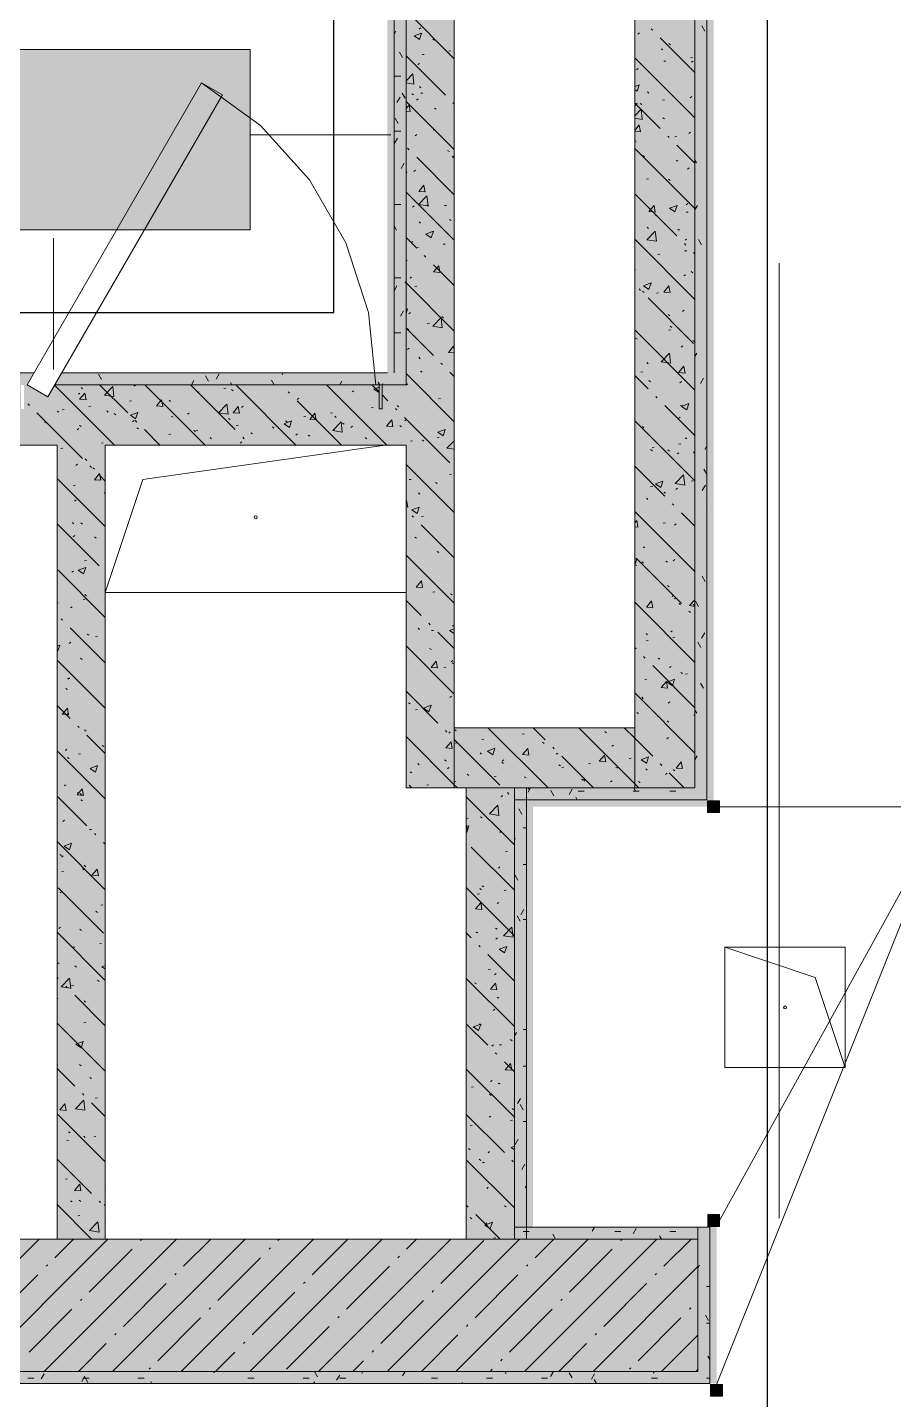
# Model space of a CAD drawing. Header units: millimetres. Extents: x -3817 to 677485, y -22715 to 103890.
# Drawn here: x 621496 to 622936, y 5590 to 7871 of the extents above; entities that cross this region are included whole.
import ezdxf

# ---------------------------------------------------------------- set-up
doc = ezdxf.new("R2010")
doc.units = ezdxf.units.MM
doc.layers.add('PDF _Геометрия', color=7, linetype='Continuous', true_color=0x1d1d1d)
doc.layers.add('PDF _Сплошная заливка', color=7, linetype='Continuous', true_color=0xffffff)

msp = doc.modelspace()

# ---------------------------------------------------------------- hatches: boundary and pattern name
at = {"layer": 'PDF _Сплошная заливка', "transparency": 33554559}
for points in [[(622105.5, 7296.9), (622125.5, 7296.9), (622125.5, 9536.9), (622105.5, 9536.9), (622105.5, 8799.9)], [(622605.5, 6606.9), (622605.5, 9556.9), (622505.5, 9556.9), (622505.5, 6606.9), (622542.8, 6606.9)], [(622080.5, 7176.9), (622125.5, 7176.9), (622125.5, 7276.9), (622085.5, 7276.9), (622085.5, 7236.9), (622080.5, 7236.9), (622080.5, 7276.9), (621541.6, 7276.9), (621530.1, 7256.9), (621495.5, 7276.9), (621490.5, 7276.9), (621490.5, 7236.9), (621485.5, 7236.9), (621485.5, 7276.9), (619745.5, 7276.9), (619745.5, 7176.9), (621820.1, 7176.9)], [(622542.8, 6586.9), (622625.5, 6586.9), (622625.5, 6606.9), (622305.5, 6606.9), (622305.5, 6586.9)], [(622610.5, 5856.9), (622610.5, 5876.9), (622305.5, 5876.9), (622305.5, 5856.9), (622542.8, 5856.9)], [(622610.5, 5636.9), (622610.5, 5856.9), (619260.5, 5856.9), (619260.5, 5636.9), (622542.8, 5636.9)], [(622610.5, 5616.9), (622610.5, 5636.9), (621331.3, 5636.9), (621331.3, 5626.9), (621351.3, 5616.9), (622542.8, 5616.9)]]:
    msp.add_hatch(color=256, dxfattribs=at).paths.add_polyline_path(points)
h = msp.add_hatch(color=256, dxfattribs=at)
h.paths.add_polyline_path([(621820.1, 7276.9), (622125.5, 7276.9), (622125.5, 7296.9), (621553.2, 7296.9), (621541.6, 7276.9)], flags=0)
h.paths.add_polyline_path([(621495.5, 7276.9), (621507, 7296.9), (619765.5, 7296.9), (619765.5, 7276.9), (621490.5, 7276.9)], flags=0)

# ---------------------------------------------------------------- linework, layer by layer
at = {"layer": 'PDF _Геометрия', "color": 9, "lineweight": 9, "true_color": 0xc0c0c0}
for points in [[(621920.8, 5616.9), (621351.3, 5616.9), (622610.5, 5616.9), (622630.5, 5616.9), (622630.5, 5876.9), (622610.5, 5876.9), (622610.5, 5636.9), (622610.5, 5856.9), (621625.5, 5856.9), (621625.5, 7176.9), (622085.5, 7176.9), (622125.5, 7176.9), (622125.5, 6606.9), (622205.5, 6606.9), (622205.5, 9556.9), (622505.5, 9556.9), (622505.5, 6606.9), (622305.5, 6606.9), (622305.5, 6586.9), (622625.5, 6586.9), (622625.5, 6606.9)], [(622105.5, 9525.9), (622105.5, 7296.9)]]:
    msp.add_lwpolyline(points, dxfattribs=at)
at = {"layer": 'PDF _Геометрия', "color": 7, "lineweight": 9}
for points in [[(622205.5, 9556.9), (622125.5, 9556.9), (621575.5, 9556.9), (622125.5, 9556.9), (622125.5, 9536.9), (622125.5, 7296.9), (622125.5, 7276.9)], [(622125.5, 7296.9), (622125.5, 9536.9)], [(622625.5, 6606.9), (622625.5, 9525.9)], [(622100, 7692.7), (621866.1, 7692.7)], [(621539.6, 7302.4), (621539.6, 7520.7)], [(621507, 7296.9), (619765.5, 7296.9)], [(622094.5, 7296.9), (621553.2, 7296.9)], [(622125.5, 6931.9), (621625.5, 6931.9), (621688, 7119.4), (622090.5, 7176.9)], [(622505.5, 6606.9), (622605.5, 6606.9)], [(622641.5, 5615.4), (623025.9, 6575.6), (622646.5, 5887.9)], [(622646.5, 6575.6), (623025.9, 6575.6)], [(622655.5, 6341.9), (622805.5, 6291.9), (622855.5, 6141.9)], [(621545.5, 5856.9), (621625.5, 5856.9)], [(621251.3, 5636.9), (621331.3, 5636.9), (622610.5, 5636.9), (621331.3, 5636.9), (621331.3, 5626.9)]]:
    msp.add_lwpolyline(points, dxfattribs=at)
at = {"layer": 'PDF _Геометрия', "color": 9, "lineweight": 9, "true_color": 0xc0c0c0}
for points in [[(622605.5, 6606.9), (622605.5, 9556.9)], [(622125.5, 7276.9), (622085.5, 7276.9), (621541.6, 7276.9)], [(621545.5, 5856.9), (620325.5, 5856.9), (620325.5, 7176.9), (621485.5, 7176.9), (621545.5, 7176.9)], [(622505.5, 6706.9), (622205.5, 6706.9), (622205.5, 6606.9), (622505.5, 6606.9)], [(622305.5, 5856.9), (622305.5, 6606.9), (622225.5, 6606.9), (622225.5, 5856.9)], [(622305.5, 6606.9), (622305.5, 5856.9), (622325.5, 5856.9), (622325.5, 6606.9)], [(622305.5, 5856.9), (622610.5, 5856.9), (622610.5, 5876.9), (622305.5, 5876.9)]]:
    msp.add_lwpolyline(points, close=True, dxfattribs=at)
at = {"layer": 'PDF _Геометрия', "color": 231, "lineweight": 30, "true_color": 0xff80c0}
for points in [[(622010.5, 9436.9), (619865.5, 9436.9), (619865.5, 7396.9), (622005.5, 7396.9), (622005.5, 9436.9)], [(623925.5, 2436.9), (623925.5, 9436.9), (622725.5, 9436.9), (622725.5, 5516.9), (621450.5, 5516.9), (621450.5, 2116.9), (622835, 2116.9)]]:
    msp.add_lwpolyline(points, dxfattribs=at)
at = {"layer": 'PDF _Геометрия', "color": 252, "lineweight": 9, "true_color": 0x878787}
for points in [[(622205.5, 7819), (622125.5, 7899)], [(622147.2, 7868.4), (622149.9, 7870.4)], [(622147.8, 7850.9), (622139, 7856.9), (622151.4, 7861.6)], [(622147.8, 7850.8), (622151.4, 7861.6)], [(622169.7, 7851.7), (622172.5, 7849.9)], [(622510.8, 7859.8), (622513.5, 7861.8)], [(622535.4, 7866.3), (622532.8, 7868.8)], [(622605.5, 7796.2), (622547.9, 7853.8)], [(622190.9, 7758.2), (622125.5, 7823.6)], [(622152.3, 7825.8), (622155.6, 7826.2)], [(622196.8, 7831.6), (622200.1, 7832.1)], [(622549.3, 7835.6), (622552.2, 7833.8)], [(622562.3, 7844.2), (622564.8, 7841.9)], [(622145, 7809.2), (622147.7, 7811.2)], [(622605.5, 7720.7), (622505.5, 7820.7)], [(622508.7, 7800.6), (622511.3, 7802.6)], [(622553.8, 7814.7), (622557.1, 7815.1)], [(622598.3, 7820.5), (622601.6, 7821)], [(622600, 7813.1), (622602.6, 7815.1)], [(622125.5, 7782.3), (622136.5, 7793.9)], [(622125.5, 7779), (622138.5, 7777)], [(622138.5, 7776.9), (622136.5, 7793.8)], [(622135.1, 7760.8), (622137.9, 7759)], [(622147.6, 7773), (622150, 7770.7)], [(622150, 7761.5), (622153.3, 7761.9)], [(622505.5, 7772.9), (622513.1, 7775.8)], [(622505.5, 7767.8), (622509.5, 7765.1)], [(622509.5, 7765), (622513.1, 7775.8)], [(622526.5, 7764.1), (622529, 7761.9)], [(622597.8, 7753.9), (622600.5, 7756)], [(622205.5, 7668.1), (622125.5, 7748.1)], [(622125.5, 7736.5), (622130.4, 7742.3)], [(622132.5, 7731.1), (622130.4, 7742.3)], [(622142.9, 7750), (622145.5, 7752.1)], [(622172.5, 7736.9), (622175.4, 7735.1)], [(622205.5, 7743.6), (622203.4, 7745.6)], [(622547.9, 7702.9), (622505.5, 7745.4)], [(622505.5, 7724), (622516, 7735)], [(622506.5, 7741.4), (622509.2, 7743.4)], [(622507, 7744.5), (622510.3, 7745)], [(622514.7, 7744.8), (622517.5, 7743)], [(622518, 7718.1), (622516, 7735)], [(622551.5, 7750.4), (622554.8, 7750.8)], [(622125.5, 7731.8), (622132.5, 7731.2)], [(622505.5, 7720.1), (622518, 7718.1)], [(622552.2, 7720.9), (622555, 7719.1)], [(622140.7, 7690.8), (622143.4, 7692.9)], [(622170.6, 7700.2), (622173.9, 7700.7)], [(622505.5, 7699.9), (622513, 7708.9)], [(622505.5, 7698.6), (622515, 7697.7)], [(622515, 7697.7), (622513, 7708.8)], [(622563, 7687.8), (622560.5, 7690.3)], [(622572.1, 7689.1), (622575.4, 7689.6)], [(622595.6, 7694.7), (622598.3, 7696.8)], [(622130.5, 7667.7), (622128, 7670.2)], [(622194.6, 7666.4), (622197.4, 7664.6)], [(622505.5, 7683.1), (622507, 7684.2)], [(622505.5, 7680.4), (622508.1, 7680.7)], [(622605.5, 7569.9), (622505.5, 7669.9)], [(622605.5, 7645.4), (622575.6, 7675.2)], [(622205.5, 7592.7), (622143.1, 7655.1)], [(622205.5, 7653.9), (622201.9, 7656.4), (622205.5, 7657.7)], [(622519.2, 7658), (622521.7, 7655.8)], [(622574.3, 7650.4), (622577.1, 7648.6)], [(622125.5, 7630.3), (622127.1, 7630.6)], [(622138.6, 7631.6), (622141.2, 7633.7)], [(622525.3, 7619), (622528.6, 7619.4)], [(622561.8, 7619), (622564.3, 7616.7)], [(622593.5, 7635.5), (622596.1, 7637.6)], [(622205.5, 7517.3), (622125.5, 7597.3)], [(622157.1, 7597.5), (622146.5, 7598.4), (622155.1, 7608.6)], [(622157.1, 7597.4), (622155.1, 7608.5)], [(622136.4, 7572.5), (622139.1, 7574.5)], [(622146.3, 7576.8), (622160.1, 7591.2)], [(622146.3, 7576.8), (622162.1, 7574.4)], [(622160, 7575.6), (622162.8, 7573.8)], [(622162.1, 7574.3), (622160.1, 7591.2)], [(622189.3, 7574.8), (622192.6, 7575.2)], [(622575.6, 7524.4), (622505.5, 7594.5)], [(622539.7, 7564), (622529.1, 7564.9), (622537.7, 7575.1)], [(622539.7, 7563.9), (622537.7, 7575.1)], [(622572.4, 7564.6), (622563.5, 7570.5), (622576, 7575.3)], [(622572.4, 7564.5), (622576, 7575.2)], [(622591.3, 7576.3), (622594, 7578.4)], [(622197.5, 7551.7), (622200.3, 7549.9)], [(622539.6, 7559.5), (622542.5, 7557.7)], [(622590.8, 7563.7), (622594.1, 7564.1)], [(622147, 7547.8), (622149.5, 7545.5)], [(622167.4, 7521.5), (622158.6, 7527.4), (622171, 7532.2)], [(622167.4, 7521.4), (622171.1, 7532.1)], [(622541.6, 7515.5), (622525.8, 7517.9), (622539.6, 7532.4)], [(622526, 7539), (622528.5, 7536.7)], [(622541.6, 7515.5), (622539.6, 7532.3)], [(622577.1, 7535.6), (622579.9, 7533.8)], [(622143.1, 7504.2), (622125.5, 7521.9)], [(622134.2, 7513.3), (622136.9, 7515.3)], [(622142.5, 7504.6), (622145.9, 7505.1)], [(622187, 7510.5), (622190.4, 7510.9)], [(622605.5, 7419), (622505.5, 7519)], [(622590.7, 7509.3), (622588.2, 7511.8)], [(622589.2, 7517.2), (622591.8, 7519.2)], [(622125.5, 7484.6), (622127.4, 7483.4)], [(622158.2, 7489.2), (622155.7, 7491.7)], [(622544, 7493.5), (622547.4, 7494)], [(622588.5, 7499.4), (622591.9, 7499.8)], [(622605.5, 7494.5), (622603.2, 7496.7)], [(622205.5, 7441.9), (622170.8, 7476.6)], [(622181.8, 7463.7), (622171.2, 7464.6), (622179.7, 7474.9)], [(622181.8, 7463.7), (622179.7, 7474.8)], [(622505.5, 7468.4), (622507.1, 7467.3)], [(622587, 7458), (622589.7, 7460)], [(622599.2, 7465.1), (622602, 7463.3)], [(622205.5, 7366.4), (622125.5, 7446.4)], [(622132.1, 7454.1), (622134.7, 7456.1)], [(622140.3, 7440.4), (622143.6, 7440.8)], [(622515.2, 7433.8), (622512.7, 7436.4)], [(622529.1, 7435.6), (622520.3, 7441.6), (622532.7, 7446.4)], [(622529.1, 7435.6), (622532.7, 7446.3)], [(622564.4, 7430.2), (622553.8, 7431.2), (622562.3, 7441.4)], [(622564.4, 7430.2), (622562.3, 7441.3)], [(622518.7, 7432.9), (622521.2, 7430.6)], [(622603.2, 7345.8), (622527.8, 7421.3)], [(622541.8, 7429.3), (622545.1, 7429.7)], [(622125.5, 7402.4), (622127.8, 7403.3)], [(622125.5, 7396.3), (622127.8, 7403.2)], [(622129.9, 7394.9), (622132.6, 7396.9)], [(622184.9, 7390.3), (622187.7, 7388.5)], [(622561.3, 7393.9), (622563.8, 7391.6)], [(622584.8, 7398.8), (622587.5, 7400.8)], [(622170.8, 7325.7), (622125.5, 7371)], [(622127.5, 7370.4), (622130.3, 7368.6)], [(622160.8, 7379.1), (622164.2, 7379.6)], [(622185.6, 7371.7), (622169.8, 7374.2), (622183.7, 7388.6)], [(622185.6, 7371.7), (622183.7, 7388.6)], [(622605.5, 7268.1), (622505.5, 7368.1)], [(622562.3, 7368), (622565.7, 7368.4)], [(622564.5, 7374.3), (622567.4, 7372.5)], [(622507.1, 7354.4), (622509.9, 7352.6)], [(622602, 7350.4), (622604.9, 7348.6)], [(622127.7, 7335.7), (622130.4, 7337.7)], [(622146.5, 7322.7), (622149, 7320.4)], [(622205.5, 7330.1), (622195.8, 7330.9), (622204.4, 7341.1)], [(622205.5, 7335.4), (622204.4, 7341.1)], [(622565.2, 7312.9), (622549.3, 7315.3), (622563.2, 7329.8)], [(622565.2, 7312.8), (622563.2, 7329.7)], [(622582.7, 7339.6), (622585.3, 7341.6)], [(622149.5, 7299.9), (622152.3, 7298.1)], [(622185.8, 7310.6), (622183.3, 7313.1)], [(622525.5, 7313.8), (622528, 7311.6)], [(622589.1, 7296.5), (622578.4, 7297.4), (622587, 7307.7)], [(622589.1, 7296.5), (622587, 7307.6)], [(621640.7, 7176.9), (621541.3, 7276.2)], [(621662.8, 7230.2), (621616.1, 7276.9)], [(621673.2, 7274.6), (621675.9, 7276.6)], [(621791.5, 7176.9), (621691.5, 7276.9)], [(621841.4, 7202.5), (621767, 7276.9)], [(621942.4, 7176.9), (621842.4, 7276.9)], [(622093.3, 7176.9), (621993.3, 7276.9)], [(622080.5, 7265.1), (622068.7, 7276.9)], [(622205.5, 7215.5), (622125.5, 7295.5)], [(622125.6, 7276.5), (622128.2, 7278.6)], [(622205.5, 7291), (622198.4, 7298.1)], [(622527.8, 7270.4), (622505.5, 7292.7)], [(622515.6, 7297.9), (622518.9, 7298.3)], [(622529.2, 7283.9), (622532, 7282.1)], [(622580.5, 7280.4), (622583.2, 7282.4)], [(621580.9, 7261.2), (621583.5, 7263.3)], [(621593.5, 7252), (621582.9, 7253), (621591.4, 7263.2)], [(621585.5, 7272.7), (621587.9, 7270.4)], [(621593.5, 7252), (621591.4, 7263.1)], [(621639.9, 7257.4), (621624.1, 7259.8), (621638, 7274.3)], [(621640, 7257.3), (621638, 7274.2)], [(621778.1, 7264.8), (621781.4, 7265.2)], [(621822.6, 7270.6), (621825.9, 7271.1)], [(621835.4, 7269.3), (621837.9, 7267)], [(621931.9, 7262.9), (621929.4, 7265.4)], [(621944.5, 7252.6), (621947.1, 7254.7)], [(622035.8, 7265.1), (622038.4, 7267.2)], [(622080.5, 7263.9), (622072.1, 7269.6), (622080.5, 7272.8)], [(622095.3, 7250.3), (622085.5, 7260.1)], [(622179.6, 7253.6), (622182.9, 7254.1)], [(622542.9, 7255.3), (622540.4, 7257.8)], [(621499.4, 7242.7), (621496.9, 7245.3)], [(621545.4, 7233.2), (621548.2, 7231.4)], [(621553.9, 7235.2), (621557.3, 7235.7)], [(621598.4, 7241.1), (621601.8, 7241.5)], [(621628.1, 7233.7), (621630.5, 7231.4)], [(621665.8, 7250), (621669.1, 7250.4)], [(621676, 7220.5), (621667.2, 7226.4), (621679.6, 7231.2)], [(621676, 7220.4), (621679.6, 7231.2)], [(621721, 7240.9), (621710.4, 7241.8), (621719, 7252)], [(621721, 7240.8), (621719, 7252)], [(621731.8, 7251.5), (621734.2, 7249.2)], [(621829.7, 7228), (621813.9, 7230.4), (621827.7, 7244.8)], [(621829.7, 7227.9), (621827.7, 7244.8)], [(621848.5, 7229.7), (621837.9, 7230.6), (621846.5, 7240.9)], [(621848.6, 7229.7), (621846.5, 7240.8)], [(621852.1, 7239.3), (621854.8, 7241.3)], [(622017.9, 7176.9), (621944.5, 7250.3)], [(622067.3, 7238.9), (622070.6, 7239.3)], [(622110.4, 7235.2), (622107.9, 7237.7)], [(622110.7, 7242.6), (622113.2, 7240.4)], [(622605.5, 7192.7), (622555.5, 7242.7)], [(622581.1, 7242.5), (622584.4, 7243)], [(622592, 7235.1), (622583.1, 7241.1), (622595.6, 7245.9)], [(622592, 7235.1), (622595.6, 7245.8)], [(621587.4, 7154.7), (621565.3, 7176.9), (621512, 7230.2)], [(621524.4, 7215.9), (621526.8, 7213.6)], [(621582.9, 7209.3), (621585.7, 7207.5)], [(621640.3, 7229.1), (621643.2, 7227.3)], [(621671, 7215.4), (621673.7, 7217.4)], [(621677.9, 7215.1), (621675.4, 7217.6)], [(621735.2, 7225.1), (621738.1, 7223.3)], [(621762.3, 7227.9), (621765, 7229.9)], [(621830.2, 7221.1), (621833, 7219.3)], [(621843.1, 7209.4), (621846.5, 7209.8)], [(621931.5, 7206.2), (621922.7, 7212.2), (621935.1, 7217)], [(621925.1, 7217.1), (621927.9, 7215.3)], [(621931.5, 7206.2), (621935.1, 7216.9)], [(621955.4, 7224.1), (621958.8, 7224.6)], [(621976.1, 7218.6), (621965.4, 7219.5), (621974, 7229.7)], [(621976.1, 7218.5), (621974, 7229.6)], [(621999.9, 7230), (622003.3, 7230.4)], [(622019.5, 7198.5), (622003.6, 7201), (622017.5, 7215.4)], [(622007, 7224.8), (622009.5, 7222.6)], [(622019.5, 7198.5), (622017.5, 7215.4)], [(622020, 7213.1), (622022.8, 7211.3)], [(622033.6, 7205.9), (622036.3, 7208)], [(622103.6, 7207.4), (622093, 7208.3), (622101.6, 7218.5)], [(622103.6, 7207.3), (622101.6, 7218.5)], [(622114.9, 7209.1), (622117.7, 7207.3)], [(622198.4, 7147.2), (622125.5, 7220.1), (622123, 7222.6)], [(622123.4, 7217.3), (622125.5, 7218.9), (622126.1, 7219.4)], [(622605.5, 7117.3), (622505.5, 7217.3)], [(622518.2, 7207.8), (622520.6, 7205.5)], [(622578.3, 7221.2), (622581, 7223.3)], [(621578.7, 7202), (621581.4, 7204.1)], [(621677.8, 7205.3), (621680.6, 7203.5)], [(621716.1, 7176.9), (621690.5, 7202.5)], [(621731.3, 7194.6), (621734.6, 7195.1)], [(621772.7, 7201.2), (621775.6, 7199.4)], [(621775.8, 7200.5), (621779.1, 7200.9)], [(621799.7, 7189.3), (621802.1, 7187)], [(621856.4, 7187.4), (621853.9, 7189.9)], [(621867.6, 7197.2), (621870.5, 7195.4)], [(621903.4, 7207), (621905.8, 7204.8)], [(621942.3, 7193.4), (621945, 7195.5)], [(621962.6, 7193.2), (621965.4, 7191.4)], [(622057.5, 7189.2), (622060.3, 7187.4)], [(622152.4, 7185.2), (622155.2, 7183.4)], [(622177.3, 7189.4), (622180.6, 7189.8)], [(622187.1, 7192), (622178.2, 7198), (622190.7, 7202.7)], [(622187.1, 7192), (622190.7, 7202.7)], [(622589.5, 7189), (622592.3, 7187.2)], [(621551.7, 7171), (621555, 7171.4)], [(621619, 7179.8), (621622.3, 7180.3)], [(621850, 7180.1), (621852.6, 7182.1)], [(622132.8, 7183.5), (622136.1, 7184)], [(622205.5, 7169.7), (622193.4, 7171.6), (622205.5, 7184.1)], [(622532, 7169.2), (622534.9, 7167.4)], [(622534.3, 7172.4), (622537.6, 7172.8)], [(622560.8, 7168.7), (622563.2, 7166.4)], [(622576.2, 7162), (622578.8, 7164.1)], [(622578.8, 7178.3), (622582.1, 7178.7)], [(622605.5, 7163.5), (622603.1, 7163.7), (622605.5, 7166.5)], [(621576.5, 7142.9), (621579.2, 7144.9)], [(621592.3, 7153.7), (621594.8, 7151.4)], [(621602.5, 7139.6), (621600, 7142.2)], [(622205.5, 7064.7), (622125.5, 7144.7)], [(622555.5, 7091.9), (622505.5, 7141.9)], [(621625.5, 7041.2), (621545.5, 7121.2)], [(621605, 7138.8), (621607.8, 7137)], [(621607.5, 7119.2), (621616.1, 7129.4)], [(621607.5, 7119.2), (621618.2, 7118.3)], [(621625.5, 7116.7), (621615.1, 7127.1)], [(621618.2, 7118.2), (621616.1, 7129.4)], [(622130.5, 7119.3), (622133.9, 7119.7)], [(622197.9, 7128.1), (622201.2, 7128.6)], [(622548.7, 7106.2), (622539.9, 7112.1), (622552.3, 7116.9)], [(622548.7, 7106.1), (622552.3, 7116.9)], [(622588.7, 7110.2), (622572.9, 7112.7), (622586.8, 7127.1)], [(622588.7, 7110.2), (622586.8, 7127.1)], [(622599.4, 7117), (622602.7, 7117.4)], [(621572.2, 7109.7), (621575.6, 7110.2)], [(621625.5, 7096.5), (621623.9, 7097.5), (621625.5, 7098.1)], [(622146, 7097.5), (622148.5, 7095.3)], [(622174.4, 7114.7), (622177.3, 7112.9)], [(622532, 7108.1), (622535.4, 7108.6)], [(622554.1, 7098.7), (622556.9, 7096.9)], [(622574, 7102.8), (622576.7, 7104.9)], [(621574.4, 7083.7), (621577, 7085.7)], [(622125.5, 7083.9), (622126.2, 7084.8)], [(622125.5, 7073.9), (622128.3, 7073.7)], [(622128.3, 7073.6), (622126.2, 7084.7)], [(622143.8, 7063.1), (622134.9, 7069), (622147.4, 7073.8)], [(622143.8, 7063), (622147.4, 7073.8)], [(622525, 7088.7), (622527.4, 7086.4)], [(622570.6, 7076.8), (622568, 7079.3)], [(622138.1, 7056.7), (622135.5, 7059.2)], [(622151.1, 7058), (622154.4, 7058.4)], [(622605.5, 6966.4), (622505.5, 7066.4)], [(622505.5, 7047.3), (622508.8, 7051.3)], [(622510.9, 7040.1), (622508.8, 7051.3)], [(622605.5, 7041.9), (622583.1, 7064.2)], [(621615.1, 6976.2), (621545.5, 7045.8)], [(621570.3, 7047.9), (621573.2, 7046.1)], [(621572.2, 7024.5), (621574.9, 7026.5)], [(621584.9, 7047.6), (621587.4, 7045.3)], [(622205.5, 6989.3), (622150.6, 7044.1)], [(622505.5, 7040.7), (622510.9, 7040.2)], [(622552.6, 7046.9), (622555.9, 7047.3)], [(622571.9, 7043.7), (622574.5, 7045.7)], [(621607.8, 7024), (621610.6, 7022.2)], [(622139.8, 7023.8), (622142.6, 7022)], [(622519.5, 7007.8), (622522.3, 7006)], [(621591, 6984.3), (621594.3, 6984.7)], [(622205.5, 6913.8), (622125.5, 6993.8)], [(622177.3, 7000), (622180.1, 6998.2)], [(622505.5, 6986.6), (622509, 6988)], [(622505.5, 6977.2), (622509, 6987.9)], [(622583.1, 6913.3), (622507.7, 6988.8)], [(622517.6, 6982.6), (622520.1, 6980.3)], [(622557, 6983.9), (622559.8, 6982.1)], [(622569.7, 6984.5), (622572.4, 6986.5)], [(621625.5, 6890.3), (621545.5, 6970.3)], [(621570.1, 6965.3), (621572.7, 6967.3)], [(621589.5, 6962.6), (621580.6, 6968.6), (621593.1, 6973.4)], [(621589.5, 6962.6), (621593.1, 6973.3)], [(622505.8, 6976.8), (622509.2, 6977.2)], [(622152.9, 6939.9), (622142.3, 6940.8), (622150.9, 6951.1)], [(622152.9, 6939.9), (622150.9, 6951)], [(622205, 6934.7), (622205.5, 6935.1)], [(622560.2, 6943.6), (622562.7, 6941.3)], [(621545.5, 6914.3), (621547.5, 6914.6)], [(621588.7, 6920), (621592, 6920.4)], [(621591.8, 6928.5), (621594.2, 6926.2)], [(622150.6, 6893.2), (622125.5, 6918.4)], [(622169.8, 6932.5), (622173.2, 6933)], [(622199.3, 6929.5), (622202.2, 6927.7)], [(622605.5, 6815.5), (622505.5, 6915.5)], [(622535.5, 6906.4), (622524.9, 6907.4), (622533.5, 6917.6)], [(622535.5, 6906.4), (622533.5, 6917.5)], [(622567.5, 6925.3), (622570.2, 6927.3)], [(622571.3, 6921.4), (622574.7, 6921.9)], [(622579, 6913.4), (622581.8, 6911.6)], [(622605.5, 6908.7), (622596.5, 6910.1), (622605.5, 6919.4)], [(622605.5, 6909.8), (622602.7, 6911.6), (622605.5, 6912.7)], [(621567.9, 6906.1), (621570.5, 6908.1)], [(622598.2, 6898.3), (622595.7, 6900.8)], [(621554.7, 6885.7), (621552.2, 6888.2)], [(621625.5, 6814.9), (621567.3, 6873.1)], [(622145.5, 6872.4), (622147.9, 6870.1)], [(622165.7, 6878.1), (622163.2, 6880.7)], [(622167.6, 6868.3), (622170.9, 6868.7)], [(622205.5, 6838.4), (622178.3, 6865.6)], [(622205.5, 6863.4), (622197.8, 6868.5), (622205.5, 6871.5)], [(622202.8, 6875.5), (622205.5, 6877.6)], [(622565.4, 6866.1), (622568, 6868.1)], [(621545.5, 6842.8), (621549.8, 6844.4)], [(621546.2, 6833.6), (621549.8, 6844.4)], [(621565.7, 6846.9), (621568.4, 6849)], [(621595.2, 6862.7), (621598.1, 6860.9)], [(621609.3, 6858.7), (621612.6, 6859.2)], [(622125.5, 6862.7), (622126.4, 6862.8)], [(622205.5, 6762.9), (622125.5, 6842.9)], [(622524.4, 6863.5), (622526.9, 6861.3)], [(622524.6, 6851.3), (622527.9, 6851.7)], [(622569.1, 6857.1), (622572.4, 6857.6)], [(621545.5, 6834.2), (621546.2, 6833.7)], [(621584.4, 6822.4), (621586.9, 6820.2)], [(622164.7, 6838.6), (622167.6, 6836.8)], [(622507.7, 6837.9), (622505.5, 6840.1)], [(622522.8, 6822.8), (622520.3, 6825.3)], [(622544.4, 6822.6), (622547.2, 6820.8)], [(621625.5, 6739.4), (621545.5, 6819.4)], [(622177.6, 6806.2), (622167, 6807.1), (622175.6, 6817.3)], [(622177.6, 6806.1), (622175.6, 6817.3)], [(622188.1, 6807), (622191.5, 6807.4)], [(622200.6, 6816.3), (622203.3, 6818.4)], [(622202.2, 6814.7), (622205, 6812.9)], [(622605.5, 6740.1), (622535.4, 6810.3)], [(622563.2, 6806.9), (622565.9, 6808.9)], [(622581.9, 6798.7), (622584.7, 6796.9)], [(621562.5, 6788.6), (621565.8, 6789)], [(621563.6, 6787.7), (621566.2, 6789.8)], [(622522.3, 6787), (622525.6, 6787.5)], [(622560.2, 6772.7), (622549.6, 6773.6), (622558.1, 6783.8)], [(622560.2, 6772.6), (622558.1, 6783.8)], [(622568.3, 6776.7), (622559.5, 6782.7), (622571.9, 6787.5)], [(622568.3, 6776.7), (622571.9, 6787.4)], [(622589.7, 6795.9), (622593, 6796.3)], [(621559.9, 6772.3), (621562.7, 6770.5)], [(622178.3, 6714.7), (622125.5, 6767.5)], [(622198.5, 6757.1), (622201.1, 6759.2)], [(622605.5, 6664.7), (622505.5, 6764.7)], [(622517.1, 6757.5), (622519.6, 6755.2)], [(621567.3, 6722.2), (621545.5, 6744.1)], [(621564.6, 6728.2), (621554, 6729.2), (621562.6, 6739.4)], [(621561.4, 6728.5), (621564.1, 6730.6)], [(621564.6, 6728.2), (621562.6, 6739.3)], [(622129.4, 6748.2), (622132.2, 6746.4)], [(622141.4, 6736.9), (622144.7, 6737.3)], [(622163.4, 6733.6), (622154.6, 6739.6), (622167, 6744.4)], [(622163.4, 6733.6), (622167, 6744.3)], [(622509, 6732.2), (622511.8, 6730.4)], [(622561, 6747.7), (622563.7, 6749.7)], [(621582.4, 6707.2), (621579.9, 6709.7)], [(622361.5, 6606.9), (622261.5, 6706.9)], [(622356.8, 6687), (622337, 6706.9)], [(622512.4, 6606.9), (622505.5, 6613.8), (622412.4, 6706.9)], [(622535.4, 6659.4), (622505.5, 6689.3), (622487.9, 6706.9)], [(622542.9, 6725.8), (622546.2, 6726.2)], [(622559.7, 6718.4), (622562.2, 6716.2)], [(622603.9, 6728.2), (622605.5, 6727.2)], [(621591.2, 6703.4), (621593.7, 6701.1)], [(621625.5, 6664.1), (621594.9, 6694.6)], [(622210.7, 6606.9), (622205.5, 6612.1), (622125.5, 6692.1)], [(622193.4, 6699.6), (622190.9, 6702.1)], [(622202.3, 6672.4), (622191.7, 6673.4), (622200.2, 6683.6)], [(622196.3, 6698), (622199, 6700)], [(622202.3, 6672.4), (622200.2, 6683.5)], [(622206, 6704.1), (622208.5, 6701.8)], [(622281.4, 6611.6), (622206, 6687)], [(622251.4, 6687.4), (622254.7, 6687.8)], [(622318.7, 6696.3), (622322.1, 6696.7)], [(622456, 6700.6), (622458.5, 6698.4)], [(622558.9, 6688.5), (622561.5, 6690.6)], [(621625.5, 6588.6), (621545.5, 6668.6)], [(621559.2, 6669.3), (621561.9, 6671.4)], [(621581.2, 6663.1), (621584.6, 6663.6)], [(621620.2, 6677.4), (621623, 6675.6)], [(622206.9, 6681.5), (622210.2, 6682)], [(622248.6, 6665), (622251.1, 6662.8)], [(622269.5, 6662), (622260.7, 6668), (622273.1, 6672.8)], [(622269.5, 6662), (622273.1, 6672.7)], [(622329.8, 6661.3), (622319.2, 6662.2), (622327.8, 6672.4)], [(622329.8, 6661.2), (622327.8, 6672.4)], [(622352.3, 6682.8), (622354.8, 6680.6)], [(622371.9, 6672), (622369.4, 6674.5)], [(622375.2, 6662.7), (622377.9, 6664.7)], [(622457.3, 6650.1), (622446.7, 6651.1), (622455.3, 6661.3)], [(622457.3, 6650.1), (622455.3, 6661.2)], [(622467.6, 6676), (622470.3, 6678)], [(621562.7, 6657.6), (621565.6, 6655.7)], [(621609.1, 6633.2), (621600.2, 6639.1), (621612.7, 6643.9)], [(621609.1, 6633.1), (621612.7, 6643.9)], [(622144.9, 6647.2), (622147.4, 6645)], [(622189.6, 6653.4), (622192.5, 6651.6)], [(622194.2, 6638.8), (622196.8, 6640.8)], [(622284.6, 6649.4), (622287.4, 6647.6)], [(622285.4, 6651.3), (622288.1, 6653.3)], [(622379.5, 6645.3), (622382.3, 6643.5)], [(622384.3, 6640.9), (622387.6, 6641.3)], [(622437, 6606.9), (622384.5, 6659.4)], [(622428.8, 6646.8), (622432.1, 6647.2)], [(622474.4, 6641.3), (622477.2, 6639.5)], [(622496.1, 6655.6), (622499.4, 6656.1)], [(622525, 6647.8), (622516.2, 6653.8), (622528.7, 6658.5)], [(622523.9, 6638.4), (622526.4, 6636.1)], [(622525.1, 6647.7), (622528.7, 6658.5)], [(622550.4, 6644.3), (622547.9, 6646.8)], [(622584.9, 6639), (622574.2, 6639.9), (622582.8, 6650.1)], [(622584.9, 6638.9), (622582.8, 6650.1)], [(622132.2, 6633.5), (622135, 6631.7)], [(622204.6, 6617.3), (622205.5, 6617.4), (622207.9, 6617.7)], [(622227.1, 6629.5), (622230, 6627.7)], [(622272, 6626.1), (622275.3, 6626.6)], [(622322, 6625.5), (622324.9, 6623.7)], [(622417, 6621.5), (622419.8, 6619.7)], [(622420.2, 6620.6), (622422.7, 6618.3)], [(622465.4, 6616.8), (622468.1, 6618.9)], [(622511.9, 6617.4), (622514.7, 6615.6)], [(622556.7, 6629.3), (622559.4, 6631.4)], [(622587.9, 6606.9), (622563, 6631.7)], [(622569.3, 6637.3), (622572.1, 6635.5)], [(621594.9, 6543.7), (621545.5, 6593.2)], [(621557.1, 6610.2), (621559.7, 6612.2)], [(621589.3, 6594.5), (621578.7, 6595.4), (621587.3, 6605.6)], [(621579, 6598.9), (621582.3, 6599.3)], [(621583.9, 6597.3), (621586.4, 6595)], [(621589.3, 6594.4), (621587.3, 6605.6)], [(622135.3, 6606.9), (622130.5, 6611.6)], [(622160.1, 6611.4), (622163.4, 6611.8)], [(622305.5, 6512.1), (622225.5, 6592.1)], [(622283.3, 6592.1), (622285.9, 6594.1)], [(622296.5, 6596.5), (622294, 6599)], [(621584.8, 6587), (621587.6, 6585.2)], [(622279.9, 6561.2), (622264.1, 6563.7), (622278, 6578.1)], [(622279.9, 6561.2), (622278, 6578.1)], [(621554.9, 6551), (621557.6, 6553)], [(622225.5, 6556), (622228.5, 6556.4)], [(622227, 6538.6), (622225.5, 6546.8)], [(622249.2, 6559), (622252, 6557.2)], [(621599.5, 6537.6), (621602.9, 6538)], [(621610, 6528.6), (621607.5, 6531.1)], [(622225.5, 6542.2), (622229.9, 6543.9)], [(622225.5, 6538.8), (622227, 6538.7)], [(622225.5, 6533.6), (622226.3, 6533.1)], [(622226.3, 6533.1), (622229.9, 6543.8)], [(622281.1, 6532.9), (622283.8, 6535)], [(621625.5, 6437.7), (621545.5, 6517.7)], [(621565.8, 6504.2), (621557, 6510.2), (621569.4, 6515)], [(621565.8, 6504.2), (621569.4, 6514.9)], [(621625.5, 6513.2), (621622.6, 6516.1)], [(622305.5, 6436.7), (622233.6, 6508.5)], [(622290.7, 6500.7), (622294, 6501.1)], [(621550.2, 6496.2), (621553, 6494.4)], [(621552.8, 6491.8), (621555.4, 6493.8)], [(621590.7, 6478.2), (621593.2, 6475.9)], [(621552.8, 6467.5), (621556.1, 6467.9)], [(621587.7, 6472.3), (621590.5, 6470.5)], [(621614, 6460.7), (621603.4, 6461.7), (621611.9, 6471.9)], [(621614, 6460.7), (621611.9, 6471.8)], [(622279, 6473.7), (622281.6, 6475.8)], [(621622.6, 6365.2), (621547.2, 6440.6)], [(621550.6, 6432.6), (621553.3, 6434.6)], [(622305.5, 6361.2), (622225.5, 6441.2)], [(622248.1, 6439.9), (622250.6, 6437.6)], [(622252, 6444.2), (622254.9, 6442.4)], [(622288.4, 6436.4), (622291.8, 6436.8)], [(621618.3, 6412.1), (621621.6, 6412.6)], [(622251.6, 6405), (622241, 6405.9), (622249.6, 6416.1)], [(622243.9, 6430.5), (622247.3, 6431)], [(622251.6, 6404.9), (622249.6, 6416)], [(622276.8, 6414.5), (622279.5, 6416.6)], [(621609.7, 6401.8), (621612.5, 6400)], [(621625.5, 6286.8), (621545.5, 6366.8)], [(621548.4, 6373.4), (621551.1, 6375.4)], [(621583.4, 6372.1), (621585.8, 6369.9)], [(622233.6, 6357.6), (622225.5, 6365.8)], [(622241.7, 6366.3), (622245, 6366.7)], [(622274.1, 6373.7), (622276.9, 6371.9)], [(622303.5, 6358.6), (622287.7, 6361), (622301.5, 6375.5)], [(622303.5, 6358.5), (622301.5, 6375.4)], [(621571.5, 6342), (621574.8, 6342.4)], [(621616, 6347.9), (621619.4, 6348.3)], [(622248.7, 6342.6), (622246.2, 6345.1)], [(622274.6, 6355.3), (622277.3, 6357.4)], [(622289.1, 6332.6), (622280.3, 6338.6), (622292.7, 6343.3)], [(622289.1, 6332.5), (622292.7, 6343.3)], [(622305.5, 6285.8), (622261.3, 6330)], [(621546.3, 6314.2), (621548.9, 6316.3)], [(621575.1, 6310.9), (621577.9, 6309.1)], [(621625.5, 6305.9), (621619.9, 6309.7), (621625.5, 6311.8)], [(622262.2, 6305), (622265.6, 6305.4)], [(622272.5, 6296.2), (622275.1, 6298.2)], [(621547.2, 6289.8), (621545.5, 6291.5)], [(621568.1, 6273.7), (621552.2, 6276.1), (621566.1, 6290.6)], [(621562.3, 6274.7), (621559.7, 6277.2)], [(621568.1, 6273.6), (621566.1, 6290.5)], [(621569.3, 6277.7), (621572.6, 6278.2)], [(621612.6, 6287.1), (621615.4, 6285.3)], [(622305.5, 6210.3), (622225.5, 6290.3)], [(622239.5, 6282.9), (622242.3, 6281.1)], [(622276.3, 6271.2), (622265.7, 6272.1), (622274.2, 6282.4)], [(622276.3, 6271.2), (622274.2, 6282.3)], [(621545.5, 6256.1), (621546.8, 6257.1)], [(621625.5, 6211.5), (621574.8, 6262.1)], [(621590.2, 6253.1), (621592.7, 6250.8)], [(622277, 6259), (622279.8, 6257.2)], [(622270.3, 6237), (622273, 6239)], [(621625.5, 6136), (621545.5, 6216)], [(621589.8, 6216.5), (621593.1, 6216.9)], [(622261.3, 6179.1), (622225.5, 6214.9)], [(622245.9, 6203.7), (622237, 6209.6), (622249.5, 6214.4)], [(622245.9, 6203.6), (622249.5, 6214.3)], [(622247.6, 6214.7), (622250.1, 6212.5)], [(621585.4, 6174.8), (621576.6, 6180.8), (621589, 6185.5)], [(621585.4, 6174.7), (621589, 6185.5)], [(622299, 6188.5), (622301.8, 6186.7)], [(622268.1, 6177.8), (622270.8, 6179.8)], [(622276.4, 6164), (622273.8, 6166.5)], [(622281, 6179.5), (622284.3, 6180)], [(621545.5, 6146.7), (621546.4, 6146.8)], [(621574.8, 6111.2), (621545.5, 6140.6)], [(621582.8, 6147), (621585.3, 6144.7)], [(622305.5, 6059.4), (622225.5, 6139.5)], [(622305.5, 6134.9), (622288.9, 6151.5)], [(622301, 6137.5), (622290.3, 6138.4), (622298.9, 6148.6)], [(622301, 6137.4), (622298.9, 6148.6)], [(621600, 6125.7), (621602.8, 6123.9)], [(622266, 6118.6), (622268.6, 6120.6)], [(622278.7, 6115.3), (622282, 6115.7)], [(621589.9, 6096.1), (621587.4, 6098.7)], [(621608.6, 6091), (621611.9, 6091.4)], [(621625.4, 6107.9), (621625.5, 6107.9)], [(622234.2, 6109.4), (622237.5, 6109.8)], [(622264.4, 6097.6), (622267.2, 6095.8)], [(621560.5, 6070.7), (621549.8, 6071.6), (621558.4, 6081.8)], [(621560.5, 6070.6), (621558.4, 6081.8)], [(621591.6, 6071.1), (621575.8, 6073.5), (621589.7, 6087.9)], [(621591.6, 6071), (621589.7, 6087.9)], [(621625.5, 6060.6), (621602.5, 6083.6)], [(622301.9, 6073.8), (622304.7, 6072)], [(621625.5, 5985.1), (621545.5, 6065.1)], [(621545.5, 6056.5), (621545.8, 6056.6)], [(621545.5, 6055.6), (621545.8, 6056.5)], [(622288.9, 6000.6), (622225.5, 6064.1)], [(622231.9, 6045.1), (622235.3, 6045.6)], [(622263.8, 6059.4), (622266.5, 6061.4)], [(622299.3, 6054), (622302.6, 6054.4)], [(621564.6, 6035.3), (621567.4, 6033.5)], [(621589.7, 6027.9), (621592.1, 6025.7)], [(621606.3, 6026.7), (621609.6, 6027.2)], [(621561.8, 6020.9), (621565.1, 6021.3)], [(622229, 6007.3), (622231.8, 6005.5)], [(622261.7, 6000.2), (622264.3, 6002.3)], [(622305.5, 6005.4), (622299.9, 6009.1), (622305.5, 6011.2)], [(621602.5, 5932.7), (621545.5, 5989.7)], [(622305.5, 5908.6), (622225.5, 5988.6)], [(622247.1, 5989.6), (622249.5, 5987.3)], [(622252.5, 5983.9), (622255.8, 5984.3)], [(622304, 5985.5), (622301.5, 5988)], [(621559.5, 5956.6), (621562.8, 5957.1)], [(621585.1, 5936.9), (621574.5, 5937.9), (621583.1, 5948.1)], [(621585.1, 5936.9), (621583.1, 5948)], [(621624.9, 5940.5), (621625.5, 5940.1)], [(622259.5, 5941), (622262.2, 5943.1)], [(621602.8, 5856.9), (621545.5, 5914.2)], [(621567.5, 5920.6), (621570.3, 5918.8)], [(621582.3, 5921.8), (621584.8, 5919.6)], [(621617.6, 5917.6), (621615.1, 5920.1)], [(621623.5, 5913.2), (621625.5, 5914.7)], [(622228.6, 5910.1), (622226.1, 5912.6)], [(622289.3, 5912.4), (622292.1, 5910.6)], [(621580.1, 5895.4), (621583.4, 5895.8)], [(621615.2, 5868.4), (621599.4, 5870.9), (621613.2, 5885.3)], [(621615.2, 5868.4), (621613.2, 5885.3)], [(622231.9, 5892.5), (622234.7, 5890.7)], [(622281.8, 5856.9), (622241.2, 5897.5)], [(622265.5, 5874.2), (622256.6, 5880.2), (622269.1, 5885)], [(622265.5, 5874.2), (622269.1, 5884.9)], [(621624.9, 5882.8), (621625.5, 5882.3)], [(622257.3, 5881.8), (622260, 5883.9)], [(622271.2, 5858.4), (622274.6, 5858.8)]]:
    msp.add_lwpolyline(points, dxfattribs=at)
at = {"layer": 'PDF _Геометрия', "color": 253, "lineweight": 9, "true_color": 0x9b9b9b}
for points in [[(622622.3, 7865.1), (622617.3, 7873.8)], [(622108.3, 7864.9), (622105.5, 7860)], [(622119.7, 7821.3), (622114.7, 7830)], [(622106.6, 7790), (622116.6, 7790)], [(622624.7, 7790), (622625.5, 7790)], [(622115.4, 7755.2), (622110.3, 7746.5)], [(622123.8, 7753.3), (622118.8, 7762)], [(622112.6, 7711.6), (622107.6, 7720.3)], [(622624.7, 7729), (622625.5, 7729)], [(622111.3, 7687.2), (622106.2, 7678.5)], [(622106.6, 7698.5), (622116.6, 7698.5)], [(622122.4, 7645.5), (622117.4, 7636.8)], [(622608.2, 7645.8), (622605.5, 7650.5)], [(622624.7, 7637.6), (622625.5, 7637.6)], [(622105.6, 7601.9), (622105.5, 7602.1)], [(622106.6, 7576.6), (622116.6, 7576.6)], [(622609.8, 7575.3), (622605.5, 7567.8)], [(622109.7, 7533.9), (622105.5, 7541.2)], [(622616.4, 7509.7), (622611.3, 7518.4)], [(622110.2, 7441.4), (622105.5, 7433.3)], [(622106.6, 7454.7), (622116.6, 7454.7)], [(622125.5, 7445.6), (622123.9, 7448.2)], [(622624.7, 7454.7), (622625.5, 7454.7)], [(622121.3, 7399.8), (622116.3, 7391.1)], [(622624.7, 7393.7), (622625.5, 7393.7)], [(622106.6, 7363.3), (622116.6, 7363.3)], [(622608.7, 7329.6), (622605.5, 7323.9)], [(622624.7, 7302.3), (622625.5, 7302.3)], [(621619.3, 7286), (621614.2, 7294.7)], [(621773, 7284.2), (621768.8, 7276.9)], [(621797, 7283), (621792, 7291.7)], [(621814.6, 7295.3), (621809.6, 7286.6)], [(621835.7, 7276.9), (621833.6, 7280.6)], [(621906.1, 7276.9), (621901.6, 7284.6)], [(621921.1, 7296.9), (621919.3, 7293.7)], [(622018.7, 7283.1), (622015.2, 7276.9)], [(622082.1, 7276.9), (622079.3, 7281.6)], [(622086.8, 7279), (622085.6, 7276.9)], [(622619.9, 7287.9), (622614.9, 7279.2)], [(622625.5, 7175.7), (622621.9, 7169.6)], [(622625.5, 7128.2), (622620.6, 7136.6)], [(622624.7, 7119.4), (622625.5, 7119.4)], [(622622.9, 7110.2), (622617.8, 7101.5)], [(622625.5, 7067.2), (622624.7, 7068.6)], [(622624.7, 7058.5), (622625.5, 7058.5)], [(622622.6, 6950.2), (622617.6, 6958.9)], [(622624.7, 6967), (622625.5, 6967)], [(622611.5, 6908.6), (622606.5, 6917.3)], [(622615.6, 6840.5), (622610.5, 6849.2)], [(622621.8, 6864.5), (622616.7, 6855.8)], [(622619.6, 6772.5), (622614.6, 6781.2)], [(622624.7, 6784.1), (622625.5, 6784.1)], [(622608.5, 6730.9), (622605.5, 6736.1)], [(622624.7, 6723.2), (622625.5, 6723.2)], [(622609.5, 6660.4), (622605.5, 6653.4)], [(622624.7, 6631.7), (622625.5, 6631.7)], [(622329.3, 6604.9), (622328.1, 6606.9)], [(622332.2, 6606.9), (622328.3, 6600)], [(622370.9, 6593.7), (622365.9, 6602.4)], [(622401.3, 6604.6), (622396.3, 6595.9)], [(622411.4, 6601.3), (622421.4, 6601.3)], [(622502.8, 6601.3), (622512.9, 6601.3)], [(622507, 6601.9), (622504.1, 6606.9)], [(622563.8, 6601.3), (622573.8, 6601.3)], [(622318.1, 6563.2), (622313.1, 6571.9)], [(622410.1, 6586.9), (622407.5, 6591.3)], [(622307, 6521.6), (622305.5, 6524.2)], [(622319.9, 6540.3), (622325.5, 6540.3)], [(622319.9, 6479.3), (622325.5, 6479.3)], [(622311.1, 6453.6), (622306, 6462.3)], [(622315.1, 6385.5), (622310.1, 6394.2)], [(622321.1, 6404.6), (622316, 6395.9)], [(622319.9, 6387.9), (622325.5, 6387.9)], [(622319.9, 6205), (622325.5, 6205)], [(622308.8, 6200.5), (622305.5, 6194.7)], [(622319.9, 6144.1), (622325.5, 6144.1)], [(622315.9, 6090.8), (622310.9, 6082.1)], [(622320.3, 6071.8), (622315.3, 6080.5)], [(622319.9, 6052.6), (622325.5, 6052.6)], [(622311.8, 6022.8), (622306.8, 6014.1)], [(622323, 5981.2), (622317.9, 5972.5)], [(622325.5, 5940.9), (622323.5, 5944.4)], [(622330, 5869.7), (622319.9, 5869.7), (622325.5, 5869.7)], [(622374, 5856.9), (622369.2, 5865.2)], [(622438.7, 5876.9), (622434.7, 5869.9)], [(622472.3, 5869.7), (622482.4, 5869.7)], [(622507.7, 5874.5), (622502.7, 5865.8)], [(622550, 5856.9), (622546.9, 5862.2)], [(622563.8, 5869.7), (622573.8, 5869.7)], [(622613.3, 5813.5), (622610.5, 5808.6)], [(622624.7, 5778.3), (622630.5, 5778.3)], [(622628.1, 5721.5), (622623.1, 5730.2)], [(622624.7, 5717.3), (622630.5, 5717.3)], [(622630.5, 5656.5), (622627.2, 5662.2)], [(621807.4, 5636.9), (621806, 5634.5)], [(621978.3, 5627.9), (621973.2, 5636.6)], [(622053.8, 5636.9), (622051.8, 5633.4)], [(622124.2, 5636.9), (622119.8, 5629.3)], [(622292, 5633.1), (622289.8, 5636.9)], [(622370.5, 5636.9), (622365.5, 5628.2)], [(622401.7, 5626), (622396.7, 5634.7)], [(622537.8, 5634.2), (622536.2, 5636.9)], [(621497, 5625.9), (621507, 5625.9)], [(621523.7, 5633.1), (621518.7, 5624.4)], [(621591.7, 5629.1), (621586.7, 5620.3)], [(621588.4, 5625.9), (621598.5, 5625.9)], [(621596.5, 5618.6), (621591.4, 5627.3)], [(621679.9, 5625.9), (621689.9, 5625.9)], [(621703.1, 5616.9), (621701.1, 5620.3)], [(621862.7, 5625.9), (621872.8, 5625.9)], [(621879, 5616.9), (621878.8, 5617.3)], [(621954.2, 5625.9), (621964.2, 5625.9)], [(621973.5, 5619.8), (621971.8, 5616.9)], [(622015.2, 5630.9), (622010.1, 5622.2)], [(622015.1, 5625.9), (622025.2, 5625.9)], [(622167.5, 5625.9), (622177.6, 5625.9)], [(622219.3, 5618.7), (622218.2, 5616.9)], [(622259, 5625.9), (622269, 5625.9)], [(622350.4, 5625.9), (622360.5, 5625.9)], [(622438.6, 5632.8), (622433.6, 5624.1)], [(622442.2, 5616.9), (622438.3, 5623.6)], [(622533.3, 5625.9), (622543.4, 5625.9)], [(622624.7, 5625.9), (622630.5, 5625.9)]]:
    msp.add_lwpolyline(points, dxfattribs=at)
at = {"layer": 'PDF _Геометрия', "color": 7, "lineweight": 9}
for points in [[(621866.1, 7834.6), (621213, 7834.6), (621213, 7534.6), (621866.1, 7534.6)], [(622125.5, 7176.9), (622125.5, 6931.9), (621625.5, 6931.9), (621625.5, 7176.9), (621625.5, 6931.9), (622125.5, 6931.9)], [(622855.5, 6141.9), (622655.5, 6141.9), (622655.5, 6341.9), (622855.5, 6341.9)], [(622855.5, 6141.9), (622655.5, 6141.9), (622655.5, 6341.9), (622855.5, 6341.9), (622855.5, 6141.9), (622855.5, 6341.9), (622655.5, 6341.9), (622655.5, 6141.9)]]:
    msp.add_lwpolyline(points, close=True, dxfattribs=at)
at = {"layer": 'PDF _Геометрия', "color": 253, "lineweight": 13, "true_color": 0xaaaaaa}
for points in [[(621785.5, 7779.2), (621495.5, 7276.9), (621530.1, 7256.9), (621820.1, 7759.2)], [(622080.5, 7236.9), (622085.5, 7236.9), (622085.5, 7276.9), (622080.5, 7276.9)]]:
    msp.add_lwpolyline(points, close=True, dxfattribs=at)
at = {"layer": 'PDF _Геометрия', "color": 253, "lineweight": 9, "true_color": 0xaaaaaa}
for points in [[(622075.5, 7276.9), (622062.8, 7397.4), (622025.3, 7512.8), (621964.7, 7617.8), (621883.6, 7707.9), (621785.5, 7779.2)], [(622745.5, 5891.5), (622745.5, 7479)]]:
    msp.add_lwpolyline(points, dxfattribs=at)
at = {"layer": 'PDF _Геометрия', "color": 7, "lineweight": 20}
for points in [[(622626.5, 6585.4), (622626.5, 6565.9), (622646.5, 6565.9), (622646.5, 6585.4)], [(622627, 5877.9), (622646.5, 5877.9), (622646.5, 5897.9), (622627, 5897.9)], [(622631.5, 5615.4), (622631.5, 5595.9), (622651.5, 5595.9), (622651.5, 5615.4)]]:
    msp.add_lwpolyline(points, close=True, dxfattribs=at)
at = {"layer": 'PDF _Геометрия', "lineweight": 9}
for points in [[(621295.7, 5636.9), (621515.7, 5856.9)], [(621409.7, 5636.9), (621629.7, 5856.9)], [(621523.8, 5636.9), (621743.8, 5856.9)], [(621541.7, 5825.8), (621572.7, 5856.9)], [(621598.7, 5768.8), (621670, 5840.1)], [(621637.8, 5636.9), (621857.8, 5856.9)], [(621684.2, 5854.3), (621686.6, 5856.7)], [(621751.9, 5636.9), (621971.9, 5856.9)], [(621755.5, 5811.6), (621800.8, 5856.9)], [(621865.9, 5636.9), (622085.9, 5856.9)], [(621898.1, 5840.1), (621900.4, 5842.4)], [(621912.3, 5854.3), (621914.9, 5856.9)], [(621969.3, 5797.3), (622028.9, 5856.9)], [(621980, 5636.9), (622200, 5856.9)], [(622094, 5636.9), (622314, 5856.9)], [(622126.2, 5840.1), (622143, 5856.9)], [(622183.2, 5783), (622254.5, 5854.3)], [(622208.1, 5636.9), (622428.1, 5856.9)], [(622322.1, 5636.9), (622542.1, 5856.9)], [(622340, 5825.8), (622371.1, 5856.9)], [(622397, 5768.8), (622468.3, 5840.1)], [(622482.6, 5854.3), (622484.9, 5856.7)], [(622553.9, 5811.6), (622599.2, 5856.9)], [(621812.5, 5754.5), (621883.8, 5825.8)], [(622111.9, 5825.8), (622114.3, 5828.2)], [(621441.9, 5726), (621513.2, 5797.3)], [(621527.4, 5811.6), (621529.8, 5813.9)], [(621741.2, 5797.3), (621743.6, 5799.7)], [(622026.4, 5740.3), (622097.7, 5811.6)], [(622240.2, 5726), (622311.5, 5797.3)], [(622325.8, 5811.6), (622328.1, 5813.9)], [(622436.2, 5636.9), (622610.5, 5811.1)], [(622539.6, 5797.3), (622542, 5799.7)], [(621655.7, 5711.8), (621727, 5783)], [(621955.1, 5783), (621957.5, 5785.4)], [(622168.9, 5768.8), (622171.3, 5771.2)], [(622454.1, 5711.8), (622525.3, 5783)], [(621584.4, 5754.5), (621586.8, 5756.9)], [(621869.6, 5697.5), (621940.8, 5768.8)], [(622083.4, 5683.3), (622154.7, 5754.5)], [(622382.8, 5754.5), (622385.1, 5756.9)], [(621498.9, 5669), (621570.2, 5740.3)], [(621712.7, 5654.7), (621784, 5726)], [(621798.3, 5740.3), (621800.6, 5742.6)], [(622012.1, 5726), (622014.5, 5728.4)], [(622297.2, 5669), (622368.5, 5740.3)], [(622511.1, 5654.7), (622582.4, 5726)], [(622596.6, 5740.3), (622599, 5742.6)], [(621926.6, 5640.5), (621997.9, 5711.8)], [(622226, 5711.8), (622228.3, 5714.1)], [(621580.8, 5636.9), (621627.2, 5683.3)], [(621641.5, 5697.5), (621643.8, 5699.9)], [(621855.3, 5683.3), (621857.7, 5685.6)], [(622151.1, 5636.9), (622211.7, 5697.5)], [(622379.2, 5636.9), (622425.5, 5683.3)], [(622439.8, 5697.5), (622442.2, 5699.9)], [(622550.2, 5636.9), (622610.5, 5697.1)], [(621808.9, 5636.9), (621841, 5669)], [(622069.1, 5669), (622071.5, 5671.4)], [(622283, 5654.7), (622285.4, 5657.1)], [(621698.5, 5640.5), (621700.9, 5642.9)], [(622037, 5636.9), (622054.9, 5654.7)], [(622265.1, 5636.9), (622268.7, 5640.5)], [(622496.8, 5640.5), (622499.2, 5642.9)], [(622607.2, 5636.9), (622610.5, 5640.1)]]:
    msp.add_lwpolyline(points, dxfattribs=at)
at = {"layer": 'PDF _Геометрия', "color": 7, "lineweight": 9}
for centre in [(621875.5, 7056.9), (622755.5, 6241.9)]:
    msp.add_circle(centre, 2.5, dxfattribs=at)
at = {"layer": 'PDF _Сплошная заливка', "lineweight": 35, "transparency": 33554559}
for points in [[(622205.5, 6606.9), (622205.5, 9556.9), (622125.5, 6606.9), (622125.5, 9556.9)], [(622625.5, 6606.9), (622625.5, 9556.9), (622605.5, 6606.9), (622605.5, 9556.9)], [(622085.5, 7236.9), (622085.5, 7276.9), (622080.5, 7236.9), (622080.5, 7276.9)], [(621625.5, 5856.9), (621625.5, 7176.9), (621545.5, 5856.9), (621545.5, 7176.9)], [(622505.5, 6606.9), (622505.5, 6706.9), (622205.5, 6606.9), (622205.5, 6706.9)], [(622305.5, 5856.9), (622305.5, 6606.9), (622225.5, 5856.9), (622225.5, 6606.9)], [(622325.5, 5856.9), (622325.5, 6606.9), (622305.5, 5856.9), (622305.5, 6606.9)], [(622630.5, 5616.9), (622630.5, 5876.9), (622610.5, 5616.9), (622610.5, 5876.9)]]:
    msp.add_solid(points, dxfattribs=at)
at = {"layer": 'PDF _Сплошная заливка', "color": 135, "lineweight": 35, "true_color": 0x3f92ba, "transparency": 33554559}
for points in [[(622105.5, 7296.9), (622105.5, 9525.9), (622094.5, 7296.9), (622094.5, 9525.9)], [(622636.5, 6586.9), (622636.5, 9525.9), (622625.5, 6586.9), (622625.5, 9525.9)], [(622325.5, 6575.9), (622636.5, 6575.9), (622325.5, 6586.9), (622636.5, 6586.9)], [(622336.5, 5876.9), (622336.5, 6586.9), (622325.5, 5876.9), (622325.5, 6586.9)], [(622641.5, 5616.9), (622641.5, 5887.9), (622630.5, 5616.9), (622630.5, 5887.9)]]:
    msp.add_solid(points, dxfattribs=at)
at = {"layer": 'PDF _Сплошная заливка', "lineweight": 9, "transparency": 33554559}
msp.add_solid([(621866.1, 7834.6), (621213, 7834.6), (621866.1, 7534.6), (621213, 7534.6)], dxfattribs=at)
at = {"layer": 'PDF _Сплошная заливка', "color": 1, "lineweight": 35, "transparency": 33554559}
for points in [[(622646.5, 6565.9), (622646.5, 6585.4), (622626.5, 6565.9), (622626.5, 6585.4)], [(622646.5, 5877.9), (622646.5, 5897.9), (622627, 5877.9), (622627, 5897.9)], [(622631.5, 5595.9), (622651.5, 5595.9), (622631.5, 5615.4), (622651.5, 5615.4)]]:
    msp.add_solid(points, dxfattribs=at)

doc.saveas('drawing.dxf')
